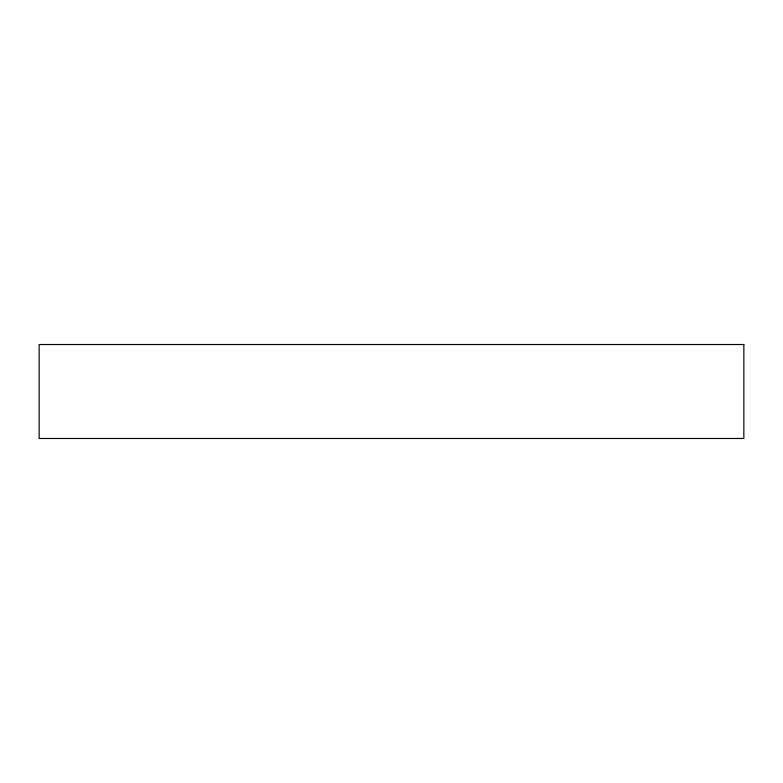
<?xml version="1.0" encoding="UTF-8"?>
<svg xmlns="http://www.w3.org/2000/svg" width="783" height="783" viewBox="0 0 783 783"><rect width="100%" height="100%" fill="white"/><g stroke="black" fill="none" stroke-linecap="round" stroke-linejoin="round"><path stroke-width="1.17" d="M743.85 344.52L39.15 344.52L39.15 438.48L743.85 438.48L743.85 344.52"/></g></svg>
